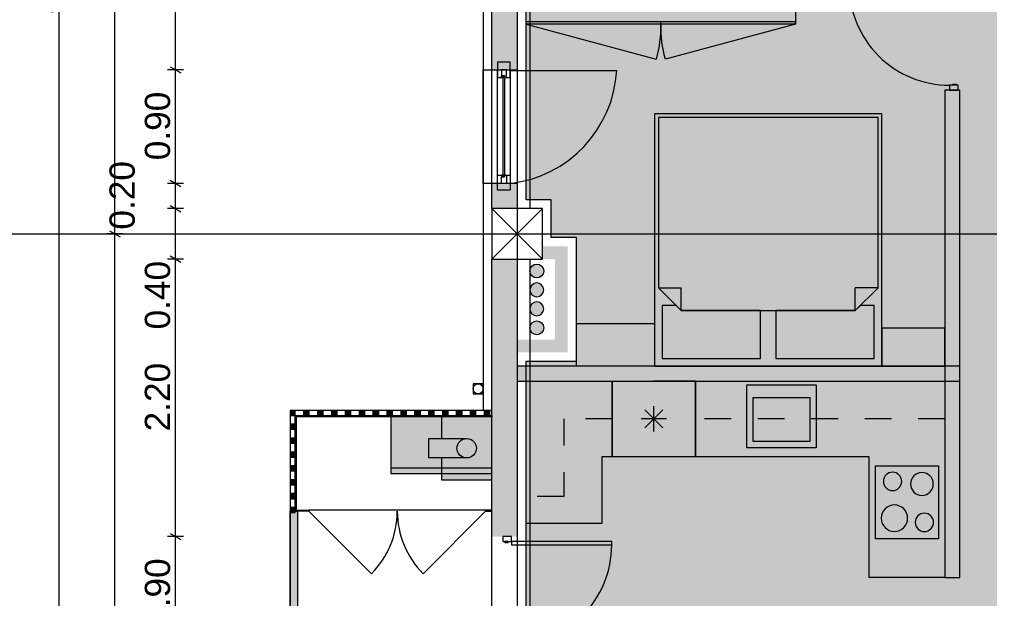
# Model space of a CAD drawing. Header units: millimetres. Extents: x 475159934 to 476245151, y 4620917055 to 4621447368.
# Drawn here: x 475229480 to 475237167, y 4621095569 to 4621100162 of the extents above; entities that cross this region are included whole.
import ezdxf

# ---------------------------------------------------------------- set-up
doc = ezdxf.new("R2010")
doc.units = ezdxf.units.MM
doc.header["$MEASUREMENT"] = 0
doc.linetypes.add('Dashed', pattern=[423.333333, 211.666667, -211.666667])
for name, color, linetype, lineweight in [('2D Drafting - General_Pen_No__1_Pen_No__7', 7, 'Continuous', 0), ('2D Drafting - General_Pen_No__250_Pen_No__2_Pen_No__250', 7, 'Continuous', 0), ('2D Drafting - General_Pen_No__250_Pen_No__2_Pen_No__7', 7, 'Continuous', 0), ('2D Drafting - General_Pen_No__250_Pen_No__7_Pen_No__250', 7, 'Continuous', 0), ('2D Drafting - General_Pen_No__250_Pen_No__7_Pen_No__7', 7, 'Continuous', 0), ('2D Drafting - General_Pen_No__7_Pen_No__7_Pen_No__7', 7, 'Continuous', 0), ('Doors_Pen_No__7_Pen_No__7_Pen_No__7', 7, 'Continuous', 0), ('G-Anno-Nplt_Pen_No__151', 151, 'Continuous', 0), ('G-Anno-Nplt_Pen_No__4', 7, 'Continuous', 0), ('gegmebi_Pen_No__1_Pen_No__7', 7, 'Continuous', 0), ('gegmebi_Pen_No__7_Pen_No__7', 7, 'Continuous', 0), ('kar-panjara_Pen_No__7_Pen_No__7_Pen_No__7', 7, 'Continuous', 0), ('New_0. გაღებები_Pen_No__210', 6, 'Continuous', 0), ('New_2D Drafting - General_Pen_No__250_Pen_No__7_Pen_No__255', 255, 'Continuous', 0), ('New_2D Drafting - General_Pen_No__30_Pen_No__9_Pen_No__9_Pen_No__255', 255, 'Continuous', 0), ('New_2D Drafting - General_Pen_No__30_Pen_No__9_Pen_No__9_Pen_No__7', 7, 'Continuous', 0), ('New_G-Anno-Nplt_Pen_No__255', 255, 'Continuous', 0), ('New_G-Anno-Nplt_Pen_No__4', 7, 'Continuous', 0), ('New_reg_nak_Pen_No__250', 7, 'Continuous', 0), ('New_reg_nak_Pen_No__7', 7, 'Continuous', 0), ('New_Structural - Bearing_Pen_No__250', 7, 'Continuous', 0), ('shaxtebi da milebi_Pen_No__1_Pen_No__1_Pen_No__1', 1, 'Continuous', 0), ('shaxtebi da milebi_Pen_No__5_Pen_No__5_Pen_No__5', 5, 'Continuous', 0), ('zoma_Pen_No__1', 1, 'Continuous', 0), ('zoma_Pen_No__142', 142, 'Continuous', 0), ('zoma_Pen_No__5_Pen_No__5', 5, 'Continuous', 0)]:
    doc.layers.add(name, color=color, linetype=linetype, lineweight=lineweight)
for name, color, linetype, lineweight, true_color in [('New_G-Anno-Nplt_Pen_No__252', 7, 'Continuous', 0, 0x666666), ('New_Interior - Furniture _Pen_No__252', 7, 'Continuous', 0, 0x666666), ('New_R03_Nakveti_Pen_No__252', 7, 'Continuous', 0, 0x666666), ('shaxtebi da milebi_Pen_No__5_Pen_No__5_Pen_No__252', 7, 'Continuous', 0, 0x666666)]:
    doc.layers.add(name, color=color, linetype=linetype, lineweight=lineweight, true_color=true_color)
for name, color, linetype in [('New_Interior - Furniture', 7, 'Continuous'), ('New_R03_Nakveti', 7, 'Continuous'), ('zoma', 7, 'Continuous')]:
    doc.layers.add(name, color=color, linetype=linetype)
doc.styles.add('GENERATED_STYLE_3', font='arial.ttf')
doc.dimstyles.new('GENERATED_STYLE__12', dxfattribs={"dimtxt": 500, "dimasz": 228, "dimexe": 0.18, "dimexo": 3, "dimgap": 0, "dimtad": 1, "dimtih": 1, "dimtoh": 1, "dimlfac": 0.001, "dimzin": 0, "dimdsep": 46, "dimtxsty": 'GENERATED_STYLE_3', "dimblk": 'ARROWHEAD_2', "dimblk1": 'ARROWHEAD_2', "dimblk2": 'ARROWHEAD_2', "dimcen": 0.09, "dimclrd": 1, "dimclre": 1, "dimclrt": 1, "dimadec": 0, "dimazin": 0, "dimtfac": 1, "dimtdec": 4, "dimtmove": 2, "dimatfit": 3, "dimfxl": 1, "dimtolj": 1, "dimtzin": 0, "dimarcsym": 0})
doc.dimstyles.new('GENERATED_STYLE__3', dxfattribs={"dimtxt": 200, "dimasz": 64.421331, "dimexe": 0.18, "dimexo": 3, "dimgap": 0, "dimtad": 1, "dimtih": 1, "dimtoh": 1, "dimlfac": 0.001, "dimzin": 0, "dimdsep": 46, "dimtxsty": 'GENERATED_STYLE_3', "dimblk": 'ARROWHEAD_2', "dimblk1": 'ARROWHEAD_2', "dimblk2": 'ARROWHEAD_2', "dimcen": 0.09, "dimclrd": 142, "dimclre": 142, "dimclrt": 142, "dimadec": 0, "dimazin": 0, "dimtfac": 1, "dimtdec": 4, "dimtmove": 0, "dimatfit": 3, "dimfxl": 1, "dimtolj": 1, "dimtzin": 0, "dimarcsym": 0})
doc.dimstyles.new('GENERATED_STYLE__6', dxfattribs={"dimtxt": 200, "dimasz": 64.421331, "dimexe": 0.18, "dimexo": 3, "dimgap": 0, "dimtad": 1, "dimlfac": 0.001, "dimzin": 0, "dimdsep": 46, "dimtxsty": 'GENERATED_STYLE_3', "dimblk": 'ARROWHEAD_2', "dimblk1": 'ARROWHEAD_2', "dimblk2": 'ARROWHEAD_2', "dimcen": 0.09, "dimclrd": 142, "dimclre": 142, "dimclrt": 142, "dimadec": 0, "dimazin": 0, "dimtfac": 1, "dimtdec": 4, "dimtmove": 0, "dimatfit": 3, "dimfxl": 1, "dimtolj": 1, "dimtzin": 0, "dimarcsym": 0})

# ---------------------------------------------------------------- blocks, each defined once
blk = doc.blocks.new('Kitchen Layout 26_2')
at = {"layer": 'New_Interior - Furniture _Pen_No__252', "color": 251, "linetype": 'Dashed', "lineweight": 0, "true_color": 0x666666}
for p, q in [((4009.1, 2811.2), (4009, 834.5)), ((4309.1, 2811.2), (4009.1, 2811.2)), ((4309, 834.5), (4309.1, 2811.2)), ((4009, 834.5), (4309, 834.5)), ((4309, 175.1), (4009, 175.1)), ((4009, 175.1), (4009, -207.5)), ((4309, -507.5), (4309, 175.1)), ((3394.3, -207.4), (3394.2, -507.4)), ((4009, -207.5), (3394.3, -207.4)), ((3394.2, -507.4), (4309, -507.5))]:
    blk.add_line(p, q, dxfattribs=at)
at = {"layer": 'New_Interior - Furniture _Pen_No__252', "color": 251, "linetype": 'Continuous', "lineweight": 0, "true_color": 0x666666}
for p, q in [((3829, 1740.9), (3829, 1290.9)), ((4179, 1740.9), (3829, 1740.9)), ((4179, 1290.9), (4179, 1740.9)), ((3829, 1290.9), (4179, 1290.9)), ((3938.3, 575.5), (4079.7, 434.1)), ((3938.3, 434.1), (4079.7, 575.5)), ((4009, 604.8), (4009, 404.8)), ((3909, 504.8), (4109, 504.8))]:
    blk.add_line(p, q, dxfattribs=at)
at = {"layer": 'New_Interior - Furniture _Pen_No__252', "color": 251, "linetype": 'Continuous', "lineweight": 0, "true_color": 0x666666, "flags": 128}
for points in [[(4309.1, 2811.2), (2750.7, 2811.2), (2750.7, 2211.2), (3709.1, 2211.2), (3709, 834.5), (4309, 834.5), (4309, 503.1)], [(3058, 2261.2), (3638, 2261.2), (3638, 2761.2), (3058, 2761.2)], [(3779, 1790.9), (3779, 1240.9), (4279, 1240.9), (4279, 1790.9)], [(3709, 834.5), (3709, 175.1), (4309, 175.1), (4309, 834.5)], [(3179.7, -507.4), (4309, -507.5), (4309, 175.1), (3709, 175.1), (3709, 92.5), (3179.7, 92.6)]]:
    blk.add_lwpolyline(points, close=True, dxfattribs=at)
at = {"layer": 'New_Interior - Furniture _Pen_No__252', "color": 251, "linetype": 'Continuous', "lineweight": 0, "true_color": 0x666666}
for centre, radius in [((3188.5, 2648.7), 72.5), ((3493, 2629.2), 90), ((3221.5, 2411.2), 105), ((3513.3, 2396.2), 72.5)]:
    blk.add_circle(centre, radius, dxfattribs=at)
blk = doc.blocks.new('Bed Layout 23_3')
at = {"layer": 'New_R03_Nakveti_Pen_No__252', "color": 251, "linetype": 'Continuous', "lineweight": 0, "true_color": 0x666666}
for p, q in [((-900, 0), (-1400, 0)), ((-1400, 0), (-1400, -300)), ((-900, -300), (-900, 0)), ((900, 0), (-900, 0)), ((-900, 0), (-900, -2000)), ((900, -2000), (900, 0)), ((-1400, -300), (-900, -300)), ((-690, -440), (-870, -620)), ((0, -440), (-690, -440)), ((-690, -440), (-690, -620)), ((690, -440), (0, -440)), ((870, -620), (690, -440)), ((690, -440), (690, -620)), ((-870, -620), (-870, -1970)), ((-870, -620), (-690, -620)), ((870, -620), (690, -620)), ((870, -1970), (870, -620)), ((-870, -1970), (0, -1970)), ((0, -1970), (870, -1970)), ((-900, -2000), (900, -2000))]:
    blk.add_line(p, q, dxfattribs=at)
at = {"layer": 'New_R03_Nakveti_Pen_No__252', "color": 251, "linetype": 'Continuous', "lineweight": 0, "true_color": 0x666666, "flags": 128}
for points in [[(-60, -440), (-60, -60), (-840, -60), (-840, -480), (-730, -480), (-690, -440)], [(690, -440), (730, -480), (840, -480), (840, -60), (60, -60), (60, -440)]]:
    blk.add_lwpolyline(points, close=True, dxfattribs=at)
blk = doc.blocks.new('Wardrobe 01 26_8')
at = {"layer": 'New_Interior - Furniture _Pen_No__252', "color": 251, "linetype": 'Continuous', "lineweight": 0, "true_color": 0x666666}
for p, q in [((0, 20), (2135.8, 20)), ((0, 0), (0, 20)), ((0, 0), (1031.5, -276.4)), ((1067.9, 0), (1067.9, 20)), ((2135.8, 0), (1104.3, -276.4))]:
    blk.add_line(p, q, dxfattribs=at)
at = {"layer": 'New_Interior - Furniture _Pen_No__252', "color": 251, "linetype": 'Continuous', "lineweight": 0, "true_color": 0x666666, "flags": 128}
blk.add_lwpolyline([(0, 0), (2135.8, 0), (2135.8, 450), (0, 450)], close=True, dxfattribs=at)
at = {"layer": 'New_Interior - Furniture _Pen_No__252', "color": 251, "linetype": 'Continuous', "lineweight": 0, "true_color": 0x666666}
for centre, start, end in [((0, 0), 345, 0), ((2135.8, 0), 180, 195)]:
    blk.add_arc(centre, 1067.9, start, end, dxfattribs=at)
blk = doc.blocks.new('*D776', base_point=(475826095.8, 4621095193.2))
at = {"layer": 'zoma_Pen_No__1', "color": 1, "linetype": 'Continuous', "lineweight": 0, "transparency": 16777216}
for p, q in [((475225315.2, 4621090636.8), (475225315.2, 4621091086.8)), ((475233224.3, 4621090636.8), (475233224.3, 4621091086.8)), ((475225401.8, 4621091011.8), (475225228.6, 4621090711.8)), ((475233137.7, 4621090711.8), (475233310.9, 4621091011.8)), ((475225168.5, 4621090861.8), (475225315.2, 4621090861.8)), ((475225315.2, 4621090861.8), (475233224.3, 4621090861.8)), ((475233224.3, 4621090861.8), (475233371, 4621090861.8))]:
    blk.add_line(p, q, dxfattribs=at)
at = {"layer": 'zoma_Pen_No__1', "color": 1, "lineweight": 0, "transparency": 16777216, "insert": (475227058, 4621090961.8), "char_height": 500, "attachment_point": 7, "style": 'GENERATED_STYLE_3'}
blk.add_mtext('\\A1;{\\pql;\\fArial|b0|i0|c204|p0;\\W1.000000;46.52}', dxfattribs=at)
blk = doc.blocks.new('ARROWHEAD_2')
at = {"color": 0, "linetype": 'Continuous', "lineweight": 0}
for p, q in [((-0.378, -0.655), (0.378, 0.655)), ((0, 0), (-1, 0))]:
    blk.add_line(p, q, dxfattribs=at)
blk = doc.blocks.new('*D818', base_point=(475826095.8, 4621095193.2))
at = {"layer": 'zoma_Pen_No__142', "color": 142, "linetype": 'Continuous', "lineweight": 0, "transparency": 16777216}
for p, q in [((475233243.8, 4621112421.6), (475233194.9, 4621112336.8)), ((475233219.4, 4621112315.7), (475233219.4, 4621112442.8)), ((475233643.8, 4621112421.6), (475233594.9, 4621112336.8)), ((475233619.4, 4621112315.7), (475233619.4, 4621112442.8)), ((475233177.9, 4621112379.2), (475233219.4, 4621112379.2)), ((475233219.4, 4621112379.2), (475233619.4, 4621112379.2))]:
    blk.add_line(p, q, dxfattribs=at)
at = {"layer": 'zoma_Pen_No__142', "color": 142, "lineweight": 0, "transparency": 16777216, "insert": (475232661, 4621112419.2), "char_height": 200, "attachment_point": 7, "style": 'GENERATED_STYLE_3'}
blk.add_mtext('\\A1;{\\pql;\\fArial|b0|i0|c204|p0;\\W1.000000;0.40}', dxfattribs=at)
blk = doc.blocks.new('*D819', base_point=(475826095.8, 4621095193.2))
at = {"layer": 'zoma_Pen_No__142', "color": 142, "linetype": 'Continuous', "lineweight": 0, "transparency": 16777216}
for p, q in [((475233643.8, 4621112421.6), (475233594.9, 4621112336.8)), ((475233619.4, 4621112315.7), (475233619.4, 4621112442.8)), ((475240143.8, 4621112421.6), (475240094.9, 4621112336.8)), ((475240119.4, 4621112315.7), (475240119.4, 4621112442.8)), ((475233619.4, 4621112379.2), (475240119.4, 4621112379.2))]:
    blk.add_line(p, q, dxfattribs=at)
at = {"layer": 'zoma_Pen_No__142', "color": 142, "lineweight": 0, "transparency": 16777216, "char_height": 200, "attachment_point": 7, "style": 'GENERATED_STYLE_3'}
for s, insert in [('\\A1;{\\pql;\\fArial|b0|i0|c204|p0;\\W1.000000;6.50}', (475236602.4, 4621112419.2)), ('\\A1;{\\pql;\\fArial|b0|i0|c204|p0;\\W1.000000;0.40}', (475239561, 4621112419.2))]:
    blk.add_mtext(s, dxfattribs=dict(at, insert=insert))
blk = doc.blocks.new('*D915', base_point=(475826095.8, 4621095193.2))
at = {"layer": 'zoma_Pen_No__142', "color": 142, "linetype": 'Continuous', "lineweight": 0, "transparency": 16777216}
for p, q in [((475230299.4, 4621098461.8), (475230172.3, 4621098461.8)), ((475230193.5, 4621098486.3), (475230278.2, 4621098437.3)), ((475230235.8, 4621091061.8), (475230235.8, 4621098461.8)), ((475230299.4, 4621091061.8), (475230172.3, 4621091061.8)), ((475230193.5, 4621091086.3), (475230278.2, 4621091037.3)), ((475230235.8, 4621091020.3), (475230235.8, 4621091061.8))]:
    blk.add_line(p, q, dxfattribs=at)
at = {"layer": 'zoma_Pen_No__142', "color": 142, "lineweight": 0, "transparency": 16777216, "insert": (475230195.8, 4621094494.9), "char_height": 200, "attachment_point": 7, "rotation": 90, "style": 'GENERATED_STYLE_3'}
blk.add_mtext('\\A1;{\\pql;\\fArial|b0|i0|c204|p0;\\W1.000000;7.40}', dxfattribs=at)
blk = doc.blocks.new('*D916', base_point=(475826095.8, 4621095193.2))
at = {"layer": 'zoma_Pen_No__142', "color": 142, "linetype": 'Continuous', "lineweight": 0, "transparency": 16777216}
for p, q in [((475230278.2, 4621105837.3), (475230193.5, 4621105886.3)), ((475230299.4, 4621105861.8), (475230172.3, 4621105861.8)), ((475230235.8, 4621098461.8), (475230235.8, 4621105861.8)), ((475230299.4, 4621098461.8), (475230172.3, 4621098461.8)), ((475230193.5, 4621098486.3), (475230278.2, 4621098437.3))]:
    blk.add_line(p, q, dxfattribs=at)
at = {"layer": 'zoma_Pen_No__142', "color": 142, "lineweight": 0, "transparency": 16777216, "insert": (475230195.8, 4621101894.9), "char_height": 200, "attachment_point": 7, "rotation": 90, "style": 'GENERATED_STYLE_3'}
blk.add_mtext('\\A1;{\\pql;\\fArial|b0|i0|c204|p0;\\W1.000000;7.40}', dxfattribs=at)
blk = doc.blocks.new('*D918', base_point=(475826095.8, 4621095193.2))
at = {"layer": 'zoma_Pen_No__142', "color": 142, "linetype": 'Continuous', "lineweight": 0, "transparency": 16777216}
for p, q in [((475229858.3, 4621110216.4), (475229731.2, 4621110216.4)), ((475229837.1, 4621110192), (475229752.4, 4621110240.9)), ((475229794.7, 4621110216.4), (475229794.7, 4621110257.9)), ((475229794.7, 4621090861.8), (475229794.7, 4621110216.4)), ((475229858.3, 4621090861.8), (475229731.2, 4621090861.8)), ((475229752.4, 4621090886.3), (475229837.1, 4621090837.3)), ((475229794.7, 4621090820.3), (475229794.7, 4621090861.8))]:
    blk.add_line(p, q, dxfattribs=at)
at = {"layer": 'zoma_Pen_No__142', "color": 142, "lineweight": 0, "transparency": 16777216, "insert": (475229754.7, 4621100195.9), "char_height": 200, "attachment_point": 7, "rotation": 90, "style": 'GENERATED_STYLE_3'}
blk.add_mtext('\\A1;{\\pql;\\fArial|b0|i0|c204|p0;\\W1.000000;19.35}', dxfattribs=at)
blk = doc.blocks.new('*D921', base_point=(475826095.8, 4621095193.2))
at = {"layer": 'zoma_Pen_No__142', "color": 142, "linetype": 'Continuous', "lineweight": 0, "transparency": 16777216}
for p, q in [((475230780.5, 4621096061.8), (475230653.3, 4621096061.8)), ((475230674.5, 4621096086.3), (475230759.3, 4621096037.3)), ((475230716.9, 4621095161.8), (475230716.9, 4621096061.8)), ((475230780.5, 4621095161.8), (475230653.3, 4621095161.8)), ((475230674.5, 4621095186.3), (475230759.3, 4621095137.3))]:
    blk.add_line(p, q, dxfattribs=at)
at = {"layer": 'zoma_Pen_No__142', "color": 142, "lineweight": 0, "transparency": 16777216, "insert": (475230676.9, 4621095344.9), "char_height": 200, "attachment_point": 7, "rotation": 90, "style": 'GENERATED_STYLE_3'}
blk.add_mtext('\\A1;{\\pql;\\fArial|b0|i0|c204|p0;\\W1.000000;0.90}', dxfattribs=at)
blk = doc.blocks.new('*D922', base_point=(475826095.8, 4621095193.2))
at = {"layer": 'zoma_Pen_No__142', "color": 142, "linetype": 'Continuous', "lineweight": 0, "transparency": 16777216}
for p, q in [((475230674.5, 4621098286.3), (475230759.3, 4621098237.3)), ((475230780.5, 4621098261.8), (475230653.3, 4621098261.8)), ((475230716.9, 4621096061.8), (475230716.9, 4621098261.8)), ((475230780.5, 4621096061.8), (475230653.3, 4621096061.8)), ((475230674.5, 4621096086.3), (475230759.3, 4621096037.3))]:
    blk.add_line(p, q, dxfattribs=at)
at = {"layer": 'zoma_Pen_No__142', "color": 142, "lineweight": 0, "transparency": 16777216, "char_height": 200, "attachment_point": 7, "rotation": 90, "style": 'GENERATED_STYLE_3'}
for s, insert in [('\\A1;{\\pql;\\fArial|b0|i0|c204|p0;\\W1.000000;0.40}', (475230676.9, 4621097703.5)), ('\\A1;{\\pql;\\fArial|b0|i0|c204|p0;\\W1.000000;2.20}', (475230676.9, 4621096894.9))]:
    blk.add_mtext(s, dxfattribs=dict(at, insert=insert))
blk = doc.blocks.new('*D923', base_point=(475826095.8, 4621095193.2))
at = {"layer": 'zoma_Pen_No__142', "color": 142, "linetype": 'Continuous', "lineweight": 0, "transparency": 16777216}
for p, q in [((475230780.5, 4621098661.8), (475230653.3, 4621098661.8)), ((475230674.5, 4621098686.3), (475230759.3, 4621098637.3)), ((475230716.9, 4621098261.8), (475230716.9, 4621098661.8)), ((475230674.5, 4621098286.3), (475230759.3, 4621098237.3)), ((475230780.5, 4621098261.8), (475230653.3, 4621098261.8))]:
    blk.add_line(p, q, dxfattribs=at)
at = {"layer": 'zoma_Pen_No__142', "color": 142, "lineweight": 0, "transparency": 16777216, "insert": (475230396.9, 4621098494.9), "char_height": 200, "attachment_point": 7, "rotation": 90, "style": 'GENERATED_STYLE_3'}
blk.add_mtext('\\A1;{\\pql;\\fArial|b0|i0|c204|p0;\\W1.000000;0.20}', dxfattribs=at)
blk = doc.blocks.new('*D924', base_point=(475826095.8, 4621095193.2))
at = {"layer": 'zoma_Pen_No__142', "color": 142, "linetype": 'Continuous', "lineweight": 0, "transparency": 16777216}
for p, q in [((475230780.5, 4621098861.8), (475230653.3, 4621098861.8)), ((475230674.5, 4621098886.3), (475230759.3, 4621098837.3)), ((475230716.9, 4621098661.8), (475230716.9, 4621098861.8)), ((475230780.5, 4621098661.8), (475230653.3, 4621098661.8)), ((475230674.5, 4621098686.3), (475230759.3, 4621098637.3))]:
    blk.add_line(p, q, dxfattribs=at)
blk = doc.blocks.new('*D925', base_point=(475826095.8, 4621095193.2))
at = {"layer": 'zoma_Pen_No__142', "color": 142, "linetype": 'Continuous', "lineweight": 0, "transparency": 16777216}
for p, q in [((475230780.5, 4621099761.8), (475230653.3, 4621099761.8)), ((475230674.5, 4621099786.3), (475230759.3, 4621099737.3)), ((475230716.9, 4621098861.8), (475230716.9, 4621099761.8)), ((475230780.5, 4621098861.8), (475230653.3, 4621098861.8)), ((475230674.5, 4621098886.3), (475230759.3, 4621098837.3))]:
    blk.add_line(p, q, dxfattribs=at)
at = {"layer": 'zoma_Pen_No__142', "color": 142, "lineweight": 0, "transparency": 16777216, "insert": (475230676.9, 4621099044.9), "char_height": 200, "attachment_point": 7, "rotation": 90, "style": 'GENERATED_STYLE_3'}
blk.add_mtext('\\A1;{\\pql;\\fArial|b0|i0|c204|p0;\\W1.000000;0.90}', dxfattribs=at)
blk = doc.blocks.new('*D926', base_point=(475826095.8, 4621095193.2))
at = {"layer": 'zoma_Pen_No__142', "color": 142, "linetype": 'Continuous', "lineweight": 0, "transparency": 16777216}
for p, q in [((475230780.5, 4621105661.8), (475230653.3, 4621105661.8)), ((475230674.5, 4621105686.3), (475230759.3, 4621105637.3)), ((475230716.9, 4621099761.8), (475230716.9, 4621105661.8)), ((475230780.5, 4621099761.8), (475230653.3, 4621099761.8)), ((475230674.5, 4621099786.3), (475230759.3, 4621099737.3))]:
    blk.add_line(p, q, dxfattribs=at)
at = {"layer": 'zoma_Pen_No__142', "color": 142, "lineweight": 0, "transparency": 16777216, "char_height": 200, "attachment_point": 7, "rotation": 90, "style": 'GENERATED_STYLE_3'}
for s, insert in [('\\A1;{\\pql;\\fArial|b0|i0|c204|p0;\\W1.000000;0.40}', (475230676.9, 4621105103.5)), ('\\A1;{\\pql;\\fArial|b0|i0|c204|p0;\\W1.000000;5.90}', (475230676.9, 4621102444.9))]:
    blk.add_mtext(s, dxfattribs=dict(at, insert=insert))
blk = doc.blocks.new('*D934', base_point=(475826095.8, 4621095193.2))
at = {"layer": 'zoma_Pen_No__142', "color": 142, "linetype": 'Continuous', "lineweight": 0, "transparency": 16777216}
for p, q in [((475300063, 4621110216.4), (475299935.8, 4621110216.4)), ((475300041.8, 4621110192), (475299957, 4621110240.9)), ((475299999.4, 4621110216.4), (475299999.4, 4621110257.9)), ((475299999.4, 4621090861.8), (475299999.4, 4621110216.4)), ((475300063, 4621090861.8), (475299935.8, 4621090861.8)), ((475299957, 4621090886.3), (475300041.8, 4621090837.3)), ((475299999.4, 4621090820.3), (475299999.4, 4621090861.8))]:
    blk.add_line(p, q, dxfattribs=at)
at = {"layer": 'zoma_Pen_No__142', "color": 142, "lineweight": 0, "transparency": 16777216, "insert": (475299959.4, 4621100195.9), "char_height": 200, "attachment_point": 7, "rotation": 90, "style": 'GENERATED_STYLE_3'}
blk.add_mtext('\\A1;{\\pql;\\fArial|b0|i0|c204|p0;\\W1.000000;19.35}', dxfattribs=at)

msp = doc.modelspace()

# ---------------------------------------------------------------- hatches: boundary and pattern name
at = {"layer": '2D Drafting - General_Pen_No__250_Pen_No__2_Pen_No__7', "linetype": 'Continuous', "lineweight": 0}
for points in [[(475236932.491, 4621095735.959), (475236932.491, 4621099599.994), (475236813.098, 4621099599.994), (475236813.098, 4621095735.959)], [(475236932.491, 4621097413.669), (475233424.343, 4621097413.669), (475233424.343, 4621097294.276), (475236932.491, 4621097294.276)]]:
    msp.add_hatch(color=7, dxfattribs=at).paths.add_polyline_path(points)
at = {"layer": '2D Drafting - General_Pen_No__250_Pen_No__7_Pen_No__7', "linetype": 'Continuous', "lineweight": 0}
for points in [[(475233424.343, 4621105661.789), (475233424.343, 4621099761.789), (475233224.343, 4621099761.789), (475233224.343, 4621105661.789)], [(475233424.343, 4621098861.789), (475233424.343, 4621098661.789), (475233224.343, 4621098661.789), (475233224.343, 4621098861.789)], [(475233424.343, 4621097521.601), (475233824.343, 4621097521.601), (475233824.343, 4621098361.789), (475233724.343, 4621098361.789), (475233624.343, 4621098361.789), (475233624.343, 4621098261.789), (475233724.343, 4621098261.789), (475233724.343, 4621097621.789), (475233424.343, 4621097621.789)], [(475233424.343, 4621098261.789), (475233424.343, 4621096061.788), (475233224.343, 4621096061.788), (475233224.343, 4621098261.789)], [(475231674.43, 4621096271.165), (475231664.43, 4621096271.165), (475231664.43, 4621097021.786), (475231674.43, 4621097021.786), (475233224.343, 4621097021.786), (475233224.343, 4621097011.786), (475231674.43, 4621097011.786)], [(475231774.426, 4621096261.459), (475231664.426, 4621096261.459), (475231664.426, 4621096271.459), (475231774.426, 4621096271.459)], [(475233224.343, 4621096271.459), (475233174.426, 4621096271.459), (475233174.426, 4621096261.459), (475233224.343, 4621096261.459)]]:
    msp.add_hatch(color=7, dxfattribs=at).paths.add_polyline_path(points)
at = {"layer": 'G-Anno-Nplt_Pen_No__151', "linetype": 'Continuous', "lineweight": 0, "true_color": 0x1f2f3f}
msp.add_hatch(color=169, dxfattribs=at).paths.add_polyline_path([(475233494.343, 4621097451.601), (475233894.343, 4621097451.601), (475233894.343, 4621098431.789), (475233694.343, 4621098431.789), (475233694.343, 4621098731.789), (475233494.343, 4621098731.789), (475233494.343, 4621104691.789), (475236994.814, 4621104691.789), (475236994.814, 4621105791.789), (475240054.343, 4621105791.789), (475240054.343, 4621105591.789), (475240054.343, 4621101852.65), (475240124.343, 4621101852.65), (475240124.343, 4621100972.165), (475239724.343, 4621100972.165), (475239724.343, 4621100212.147), (475240254.343, 4621100212.147), (475240254.343, 4621098661.789), (475240124.343, 4621098661.789), (475240124.343, 4621098561.789), (475239534.155, 4621098561.789), (475239534.155, 4621098061.789), (475240324.343, 4621098061.789), (475240324.343, 4621095855.959), (475240254.343, 4621095855.959), (475240254.343, 4621091331.789), (475240054.343, 4621091331.789), (475240054.343, 4621091131.796), (475236794.343, 4621091131.796), (475236794.343, 4621093431.796), (475233494.343, 4621093431.796)])
at = {"layer": 'New_2D Drafting - General_Pen_No__250_Pen_No__7_Pen_No__255', "linetype": 'Continuous', "lineweight": 0}
for points in [[(475233224.348, 4621097011.787), (475233224.348, 4621096561.787), (475232424.348, 4621096561.787), (475232424.348, 4621097011.787)], [(475233224.348, 4621097011.787), (475233224.343, 4621096511.787), (475232824.348, 4621096511.79), (475232824.349, 4621096684.775), (475232724.346, 4621096684.776), (475232724.348, 4621096838.802), (475232824.351, 4621096838.801), (475232824.352, 4621097011.79)]]:
    msp.add_hatch(color=255, dxfattribs=at).paths.add_polyline_path(points)
at = {"layer": 'New_2D Drafting - General_Pen_No__30_Pen_No__9_Pen_No__9_Pen_No__255', "linetype": 'Continuous', "lineweight": 0}
for points in [[(475231624.426, 4621097021.787), (475231664.426, 4621097021.787), (475231664.426, 4621097061.787), (475231624.426, 4621097061.787)], [(475231774.425, 4621097061.786), (475231774.425, 4621097021.786), (475231734.425, 4621097021.786), (475231734.425, 4621097061.786)], [(475231884.425, 4621097061.786), (475231884.425, 4621097021.786), (475231844.425, 4621097021.786), (475231844.425, 4621097061.786)], [(475231994.425, 4621097061.786), (475231994.425, 4621097021.786), (475231954.425, 4621097021.786), (475231954.425, 4621097061.786)], [(475232104.425, 4621097061.786), (475232104.425, 4621097021.786), (475232064.425, 4621097021.786), (475232064.425, 4621097061.786)], [(475232214.425, 4621097061.786), (475232214.425, 4621097021.786), (475232174.425, 4621097021.786), (475232174.425, 4621097061.786)], [(475232324.425, 4621097061.786), (475232324.425, 4621097021.786), (475232284.425, 4621097021.786), (475232284.425, 4621097061.786)], [(475232434.425, 4621097061.786), (475232434.425, 4621097021.786), (475232394.425, 4621097021.786), (475232394.425, 4621097061.786)], [(475232544.425, 4621097061.786), (475232544.425, 4621097021.786), (475232504.425, 4621097021.786), (475232504.425, 4621097061.786)], [(475232654.425, 4621097061.786), (475232654.425, 4621097021.786), (475232614.425, 4621097021.786), (475232614.425, 4621097061.786)], [(475232764.425, 4621097061.786), (475232764.425, 4621097021.786), (475232724.425, 4621097021.786), (475232724.425, 4621097061.786)], [(475232874.425, 4621097061.786), (475232874.425, 4621097021.786), (475232834.425, 4621097021.786), (475232834.425, 4621097061.786)], [(475232984.425, 4621097061.786), (475232984.425, 4621097021.786), (475232944.425, 4621097021.786), (475232944.425, 4621097061.786)], [(475233094.425, 4621097061.786), (475233094.425, 4621097021.786), (475233054.425, 4621097021.786), (475233054.425, 4621097061.786)], [(475233204.425, 4621097061.786), (475233204.425, 4621097021.786), (475233164.425, 4621097021.786), (475233164.425, 4621097061.786)], [(475231624.426, 4621096911.787), (475231664.426, 4621096911.787), (475231664.426, 4621096951.787), (475231624.426, 4621096951.787)], [(475231624.426, 4621096801.787), (475231664.426, 4621096801.787), (475231664.426, 4621096841.787), (475231624.426, 4621096841.787)], [(475231624.426, 4621096691.787), (475231664.426, 4621096691.787), (475231664.426, 4621096731.787), (475231624.426, 4621096731.787)], [(475231624.426, 4621096581.787), (475231664.426, 4621096581.787), (475231664.426, 4621096621.787), (475231624.426, 4621096621.787)], [(475231624.426, 4621096471.787), (475231664.426, 4621096471.787), (475231664.426, 4621096511.787), (475231624.426, 4621096511.787)], [(475231624.426, 4621096361.787), (475231664.426, 4621096361.787), (475231664.426, 4621096401.787), (475231624.426, 4621096401.787)], [(475231624.426, 4621096251.787), (475231664.426, 4621096251.787), (475231664.426, 4621096291.787), (475231624.426, 4621096291.787)]]:
    msp.add_hatch(color=255, dxfattribs=at).paths.add_polyline_path(points)
at = {"layer": 'New_G-Anno-Nplt_Pen_No__255', "linetype": 'Continuous', "lineweight": 0}
for points in [[(475233894.343, 4621097751.601), (475234513.098, 4621097751.601), (475234513.098, 4621097413.596), (475233894.343, 4621097413.596)], [(475231624.426, 4621090861.796), (475231624.426, 4621096261.459), (475231684.426, 4621096261.459), (475231684.426, 4621090921.796), (475233224.343, 4621090921.796), (475233224.343, 4621090861.796)]]:
    msp.add_hatch(color=255, dxfattribs=at).paths.add_polyline_path(points)
at = {"layer": 'shaxtebi da milebi_Pen_No__1_Pen_No__1_Pen_No__1', "linetype": 'Continuous', "lineweight": 0}
msp.add_hatch(color=1, dxfattribs=at).paths.add_polyline_path([(475233579.343, 4621098111.789, 1), (475233579.343, 4621098221.789, 1)])
at = {"layer": 'shaxtebi da milebi_Pen_No__5_Pen_No__5_Pen_No__252', "linetype": 'Continuous', "lineweight": 0, "true_color": 0x666666}
msp.add_hatch(color=251, dxfattribs=at).paths.add_polyline_path([(475233524.343, 4621097716.789, -1), (475233634.343, 4621097716.789, -1)])
at = {"layer": 'shaxtebi da milebi_Pen_No__5_Pen_No__5_Pen_No__5', "linetype": 'Continuous', "lineweight": 0}
for points in [[(475233579.343, 4621098071.789, 1), (475233579.343, 4621097961.789, 1)], [(475233579.343, 4621097921.789, 1), (475233579.343, 4621097811.789, 1)]]:
    msp.add_hatch(color=5, dxfattribs=at).paths.add_polyline_path(points)

# ---------------------------------------------------------------- linework, layer by layer
at = {"layer": '2D Drafting - General_Pen_No__1_Pen_No__7', "color": 7, "linetype": 'Continuous', "lineweight": 0}
for p, q in [((475233224.343, 4621098261.789), (475233624.343, 4621098661.789)), ((475233624.343, 4621098261.789), (475233224.343, 4621098661.789))]:
    msp.add_line(p, q, dxfattribs=at)
at = {"layer": '2D Drafting - General_Pen_No__1_Pen_No__7', "color": 7, "linetype": 'Continuous', "lineweight": 0, "flags": 128}
for points in [[(475233224.343, 4621098661.789), (475233224.343, 4621105661.789), (475233524.343, 4621105661.789), (475233524.343, 4621098661.789)], [(475233224.343, 4621098261.789), (475233624.343, 4621098261.789), (475233624.343, 4621098661.789), (475233224.343, 4621098661.789)], [(475233224.343, 4621091261.789), (475233224.343, 4621098261.789), (475233524.343, 4621098261.789), (475233524.343, 4621091261.789)]]:
    msp.add_lwpolyline(points, close=True, dxfattribs=at)
at = {"layer": '2D Drafting - General_Pen_No__1_Pen_No__7', "color": 7, "linetype": 'Continuous', "lineweight": 0}
msp.add_circle((475233114.4, 4621097233.106), 40, dxfattribs=at)
at = {"layer": '2D Drafting - General_Pen_No__250_Pen_No__2_Pen_No__250', "color": 7, "linetype": 'Continuous', "lineweight": 0, "flags": 128}
for points in [[(475236932.491, 4621095735.959), (475236932.491, 4621099599.994), (475236813.098, 4621099599.994), (475236813.098, 4621095735.959)], [(475236932.491, 4621097413.669), (475233424.343, 4621097413.669), (475233424.343, 4621097294.276), (475236932.491, 4621097294.276)]]:
    msp.add_lwpolyline(points, close=True, dxfattribs=at)
at = {"layer": '2D Drafting - General_Pen_No__250_Pen_No__7_Pen_No__250', "color": 7, "linetype": 'Continuous', "lineweight": 0, "flags": 128}
for points in [[(475231674.43, 4621096271.165), (475231664.43, 4621096271.165), (475231664.43, 4621097021.786), (475231674.43, 4621097021.786), (475233224.343, 4621097021.786), (475233224.343, 4621097011.786), (475231674.43, 4621097011.786)], [(475231774.426, 4621096261.459), (475231664.426, 4621096261.459), (475231664.426, 4621096271.459), (475231774.426, 4621096271.459)], [(475233224.343, 4621096271.459), (475233174.426, 4621096271.459), (475233174.426, 4621096261.459), (475233224.343, 4621096261.459)]]:
    msp.add_lwpolyline(points, close=True, dxfattribs=at)
at = {"layer": '2D Drafting - General_Pen_No__7_Pen_No__7_Pen_No__7', "color": 7, "linetype": 'Continuous', "lineweight": 0}
for centre, start, end in [((475236849.486, 4621100433.816), 180, 270.0016827), ((475233378.866, 4621095995.61), 269.9998034, 0.0014849)]:
    msp.add_arc(centre, 794.311, start, end, dxfattribs=at)
at = {"layer": 'Doors_Pen_No__7_Pen_No__7_Pen_No__7', "color": 7, "linetype": 'Continuous', "lineweight": 0, "flags": 128}
for points in [[(475236917.243, 4621099599.994), (475236917.243, 4621099639.505), (475236849.509, 4621099639.505), (475236849.509, 4621099599.994)], [(475236902.843, 4621099648.394), (475236902.843, 4621099639.505), (475236876.176, 4621099639.505), (475236876.176, 4621099648.394)], [(475233311.131, 4621096061.786), (475233311.132, 4621096022.275), (475233378.865, 4621096022.277), (475233378.864, 4621096061.788)], [(475233325.532, 4621096022.275), (475233325.532, 4621096013.387), (475233352.199, 4621096013.387), (475233352.199, 4621096022.276)], [(475233378.865, 4621096022.277), (475233378.866, 4621095995.61), (475234173.177, 4621095995.631), (475234173.176, 4621096022.297)]]:
    msp.add_lwpolyline(points, close=True, dxfattribs=at)
at = {"layer": 'G-Anno-Nplt_Pen_No__4', "color": 7, "linetype": 'Continuous', "lineweight": 0, "flags": 128}
msp.add_lwpolyline([(475240254.343, 4621100212.147), (475240254.343, 4621098661.789), (475240124.343, 4621098661.789), (475240124.343, 4621098561.789), (475239534.155, 4621098561.789), (475239534.155, 4621098061.789), (475240324.343, 4621098061.789), (475240324.343, 4621095855.959), (475240254.343, 4621095855.959), (475240254.343, 4621091331.789), (475240054.343, 4621091331.789), (475240054.343, 4621091131.796), (475236794.343, 4621091131.796), (475236794.343, 4621093431.796), (475233494.343, 4621093431.796), (475233494.343, 4621097451.601), (475233894.343, 4621097451.601), (475233894.343, 4621098431.789), (475233694.343, 4621098431.789), (475233694.343, 4621098731.789), (475233494.343, 4621098731.789), (475233494.343, 4621104691.789)], dxfattribs=at)
msp.add_lwpolyline([(475231624.426, 4621097061.787), (475231624.426, 4621090861.796), (475233224.343, 4621090861.796), (475233224.343, 4621091261.789), (475233624.343, 4621091261.789), (475233624.343, 4621090861.796), (475236524.343, 4621090861.796), (475236524.343, 4621093161.796), (475233224.343, 4621093161.796), (475233224.343, 4621097061.786)], close=True, dxfattribs=at)
at = {"layer": 'gegmebi_Pen_No__1_Pen_No__7', "color": 7, "linetype": 'Continuous', "lineweight": 0, "flags": 128}
for points in [[(475232824.349, 4621096684.775), (475232824.348, 4621096511.79), (475233224.343, 4621096511.787), (475233224.348, 4621097011.787), (475232824.352, 4621097011.79), (475232824.351, 4621096838.801)], [(475233024.348, 4621096684.774), (475232724.346, 4621096684.776), (475232724.348, 4621096838.802), (475233024.349, 4621096838.799)]]:
    msp.add_lwpolyline(points, dxfattribs=at)
at = {"layer": 'gegmebi_Pen_No__7_Pen_No__7', "color": 7, "linetype": 'Continuous', "lineweight": 0}
for p, q in [((475233074.4, 4621097273.106), (475233074.4, 4621097193.106)), ((475233154.4, 4621097273.106), (475233074.4, 4621097273.106)), ((475233154.4, 4621097193.106), (475233154.4, 4621097273.106)), ((475233074.4, 4621097193.106), (475233154.4, 4621097193.106))]:
    msp.add_line(p, q, dxfattribs=at)
at = {"layer": 'kar-panjara_Pen_No__7_Pen_No__7_Pen_No__7', "color": 7, "linetype": 'Continuous', "lineweight": 0, "flags": 128}
for points in [[(475233368.667, 4621099702.115), (475233368.695, 4621099822.115), (475233268.695, 4621099822.115), (475233268.695, 4621099702.115)], [(475233268.693, 4621098861.789), (475233268.724, 4621099761.789), (475233368.55, 4621099761.789), (475233368.64, 4621098861.789)], [(475233298.811, 4621099761.789), (475233298.811, 4621099716.789), (475233313.811, 4621099716.789), (475233323.811, 4621099716.789), (475233323.811, 4621099702.115), (475233338.811, 4621099702.115), (475233338.811, 4621099761.789)], [(475233298.811, 4621099702.115), (475233298.811, 4621099716.789), (475233313.811, 4621099716.789), (475233313.811, 4621099702.115)], [(475233313.811, 4621098912.217), (475233313.811, 4621099716.789), (475233323.811, 4621099716.789), (475233323.811, 4621098912.217)], [(475233368.64, 4621098927.217), (475233368.64, 4621098807.217), (475233268.695, 4621098807.217), (475233268.695, 4621098927.217)], [(475233298.811, 4621098861.787), (475233298.811, 4621098912.217), (475233313.811, 4621098912.217), (475233323.811, 4621098912.217), (475233323.811, 4621098927.217), (475233338.811, 4621098927.217), (475233338.811, 4621098861.787)], [(475233298.811, 4621098927.217), (475233298.811, 4621098912.217), (475233313.811, 4621098912.217), (475233313.811, 4621098927.217)]]:
    msp.add_lwpolyline(points, close=True, dxfattribs=at)
at = {"layer": 'New_0. გაღებები_Pen_No__210', "color": 6, "linetype": 'Continuous', "lineweight": 0}
msp.add_line((475233368.884, 4621099756.757), (475234212.737, 4621099756.757), dxfattribs=at)
msp.add_arc((475233261.211, 4621099808.608), 952.937, 276.4962211, 356.8808757, dxfattribs=at)
at = {"layer": 'New_2D Drafting - General_Pen_No__30_Pen_No__9_Pen_No__9_Pen_No__7', "color": 7, "linetype": 'Continuous', "lineweight": 0, "flags": 128}
for points in [[(475231624.426, 4621097021.787), (475231664.426, 4621097021.787), (475231664.426, 4621097061.787), (475231624.426, 4621097061.787)], [(475231774.425, 4621097061.786), (475231774.425, 4621097021.786), (475231734.425, 4621097021.786), (475231734.425, 4621097061.786)], [(475231884.425, 4621097061.786), (475231884.425, 4621097021.786), (475231844.425, 4621097021.786), (475231844.425, 4621097061.786)], [(475231994.425, 4621097061.786), (475231994.425, 4621097021.786), (475231954.425, 4621097021.786), (475231954.425, 4621097061.786)], [(475232104.425, 4621097061.786), (475232104.425, 4621097021.786), (475232064.425, 4621097021.786), (475232064.425, 4621097061.786)], [(475232214.425, 4621097061.786), (475232214.425, 4621097021.786), (475232174.425, 4621097021.786), (475232174.425, 4621097061.786)], [(475232324.425, 4621097061.786), (475232324.425, 4621097021.786), (475232284.425, 4621097021.786), (475232284.425, 4621097061.786)], [(475232434.425, 4621097061.786), (475232434.425, 4621097021.786), (475232394.425, 4621097021.786), (475232394.425, 4621097061.786)], [(475232544.425, 4621097061.786), (475232544.425, 4621097021.786), (475232504.425, 4621097021.786), (475232504.425, 4621097061.786)], [(475232654.425, 4621097061.786), (475232654.425, 4621097021.786), (475232614.425, 4621097021.786), (475232614.425, 4621097061.786)], [(475232764.425, 4621097061.786), (475232764.425, 4621097021.786), (475232724.425, 4621097021.786), (475232724.425, 4621097061.786)], [(475232874.425, 4621097061.786), (475232874.425, 4621097021.786), (475232834.425, 4621097021.786), (475232834.425, 4621097061.786)], [(475232984.425, 4621097061.786), (475232984.425, 4621097021.786), (475232944.425, 4621097021.786), (475232944.425, 4621097061.786)], [(475233094.425, 4621097061.786), (475233094.425, 4621097021.786), (475233054.425, 4621097021.786), (475233054.425, 4621097061.786)], [(475233204.425, 4621097061.786), (475233204.425, 4621097021.786), (475233164.425, 4621097021.786), (475233164.425, 4621097061.786)], [(475231624.426, 4621096911.787), (475231664.426, 4621096911.787), (475231664.426, 4621096951.787), (475231624.426, 4621096951.787)], [(475231624.426, 4621096801.787), (475231664.426, 4621096801.787), (475231664.426, 4621096841.787), (475231624.426, 4621096841.787)], [(475231624.426, 4621096691.787), (475231664.426, 4621096691.787), (475231664.426, 4621096731.787), (475231624.426, 4621096731.787)], [(475231624.426, 4621096581.787), (475231664.426, 4621096581.787), (475231664.426, 4621096621.787), (475231624.426, 4621096621.787)], [(475231624.426, 4621096471.787), (475231664.426, 4621096471.787), (475231664.426, 4621096511.787), (475231624.426, 4621096511.787)], [(475231624.426, 4621096361.787), (475231664.426, 4621096361.787), (475231664.426, 4621096401.787), (475231624.426, 4621096401.787)], [(475231624.426, 4621096251.787), (475231664.426, 4621096251.787), (475231664.426, 4621096291.787), (475231624.426, 4621096291.787)]]:
    msp.add_lwpolyline(points, close=True, dxfattribs=at)
at = {"layer": 'New_G-Anno-Nplt_Pen_No__252', "color": 251, "linetype": 'Continuous', "lineweight": 0, "true_color": 0x666666, "flags": 128}
msp.add_lwpolyline([(475233894.343, 4621097751.601), (475234513.098, 4621097751.601), (475234513.098, 4621097413.596), (475233894.343, 4621097413.596)], close=True, dxfattribs=at)
at = {"layer": 'New_G-Anno-Nplt_Pen_No__4', "color": 7, "linetype": 'Continuous', "lineweight": 0, "flags": 128}
msp.add_lwpolyline([(475231624.426, 4621090861.796), (475231624.426, 4621096261.459), (475231684.426, 4621096261.459), (475231684.426, 4621090921.796), (475233224.343, 4621090921.796), (475233224.343, 4621090861.796)], close=True, dxfattribs=at)
at = {"layer": 'New_reg_nak_Pen_No__250', "color": 7, "linetype": 'Continuous', "lineweight": 0}
for p, q in [((475232424.348, 4621096607.264), (475233224.348, 4621096607.264)), ((475233174.426, 4621096271.459), (475231774.426, 4621096271.459))]:
    msp.add_line(p, q, dxfattribs=at)
at = {"layer": 'New_reg_nak_Pen_No__250', "color": 7, "linetype": 'Continuous', "lineweight": 0, "flags": 128}
msp.add_lwpolyline([(475233224.348, 4621097011.787), (475232424.348, 4621097011.787), (475232424.348, 4621096561.787), (475233224.348, 4621096561.787)], close=True, dxfattribs=at)
at = {"layer": 'New_reg_nak_Pen_No__250', "color": 7, "linetype": 'Continuous', "lineweight": 0}
msp.add_circle((475233024.348, 4621096761.787), 77.013, dxfattribs=at)
at = {"layer": 'New_reg_nak_Pen_No__7', "color": 7, "linetype": 'Continuous', "lineweight": 0, "flags": 128}
msp.add_lwpolyline([(475233624.343, 4621106131.789), (475233154.342, 4621106131.789), (475233154.397, 4621097061.786)], dxfattribs=at)
msp.add_lwpolyline([(475233424.346, 4621098861.789), (475233154.346, 4621098861.789), (475233154.346, 4621099761.789), (475233424.346, 4621099761.789)], close=True, dxfattribs=at)
at = {"layer": 'New_Structural - Bearing_Pen_No__250', "color": 7, "linetype": 'Continuous', "lineweight": 0}
for p, q in [((475231774.426, 4621096261.459), (475232269.4, 4621095766.484)), ((475233174.426, 4621096261.459), (475232679.451, 4621095766.484))]:
    msp.add_line(p, q, dxfattribs=at)
for centre, start, end in [((475231774.426, 4621096261.459), 315, 0), ((475233174.426, 4621096261.459), 180, 225)]:
    msp.add_arc(centre, 700, start, end, dxfattribs=at)
at = {"layer": 'shaxtebi da milebi_Pen_No__1_Pen_No__1_Pen_No__1', "color": 1, "linetype": 'Continuous', "lineweight": 0, "flags": 128}
msp.add_lwpolyline([(475233579.343, 4621098111.789, -1), (475233579.343, 4621098221.789, -1)], format="xyb", close=True, dxfattribs=at)
at = {"layer": 'shaxtebi da milebi_Pen_No__5_Pen_No__5_Pen_No__252', "color": 251, "linetype": 'Continuous', "lineweight": 0, "true_color": 0x666666, "flags": 128}
msp.add_lwpolyline([(475233524.343, 4621097716.789, -1), (475233634.343, 4621097716.789, -1)], format="xyb", close=True, dxfattribs=at)
at = {"layer": 'shaxtebi da milebi_Pen_No__5_Pen_No__5_Pen_No__5', "color": 5, "linetype": 'Continuous', "lineweight": 0, "flags": 128}
for points in [[(475233579.343, 4621098071.789, 1), (475233579.343, 4621097961.789, 1)], [(475233579.343, 4621097921.789, 1), (475233579.343, 4621097811.789, 1)]]:
    msp.add_lwpolyline(points, format="xyb", close=True, dxfattribs=at)
at = {"layer": 'zoma_Pen_No__5_Pen_No__5', "color": 5, "linetype": 'Continuous', "lineweight": 0}
for p, q in [((475233424.343, 4621113497.772), (475233424.343, 4621085262.477)), ((475229343.792, 4621098461.789), (475300771.399, 4621098461.789))]:
    msp.add_line(p, q, dxfattribs=at)

# ---------------------------------------------------------------- block references
at = {"layer": 'New_Interior - Furniture', "color": 1, "linetype": 'Continuous', "lineweight": 0, "xscale": -1, "zscale": 1000}
msp.add_blockref('Wardrobe 01 26_8', (475235630.119, 4621100122.677), dxfattribs=at)
at = {"layer": 'New_Interior - Furniture', "color": 1, "linetype": 'Continuous', "lineweight": 0, "xscale": -1, "zscale": 1000, "rotation": 270}
msp.add_blockref('Kitchen Layout 26_2', (475234001.854, 4621092985.294), dxfattribs=at)
at = {"layer": 'New_R03_Nakveti', "color": 7, "linetype": 'Continuous', "lineweight": 0, "zscale": 1000, "rotation": 179.9985127409801}
msp.add_blockref('Bed Layout 23_3', (475235413.098, 4621097413.633), dxfattribs=at)

# ---------------------------------------------------------------- dimensions: what is measured, and where the dimension line sits
at = {"layer": 'zoma', "color": 142, "linetype": 'Continuous', "lineweight": 0}
for base, p1, p2, picture, middle in [((475233619.368, 4621112379.229), (475233219.375, 4621091997.278), (475233619.368, 4621091997.277), '*D818', (475232919.954, 4621112519.229)), ((475240119.368, 4621112379.229), (475233619.368, 4621091997.277), (475240119.368, 4621091997.277), '*D819', (475236861.364, 4621112519.229))]:
    dim = msp.add_linear_dim(base=base, p1=p1, p2=p2, dimstyle='GENERATED_STYLE__3', dxfattribs=at)
    dim.commit()
    dim.dimension.update_dxf_attribs({"geometry": picture, "text_midpoint": middle, "dimtype": 160})
for base, p1, p2, picture, middle in [((475229794.739, 4621110216.424), (475231467.055, 4621090861.788), (475253182.561, 4621110216.424), '*D918', (475229654.739, 4621100530.933)), ((475299999.378, 4621110216.424), (475233707.952, 4621090861.788), (475255423.458, 4621110216.424), '*D934', (475299859.378, 4621100530.933)), ((475230235.837, 4621105861.788), (475229560.745, 4621098461.788), (475229794.739, 4621105861.788), '*D916', (475230095.837, 4621102153.784)), ((475230716.892, 4621105661.788), (475233161.914, 4621099761.789), (475231467.055, 4621105661.788), '*D926', (475230576.892, 4621102703.785)), ((475230716.892, 4621099761.789), (475233161.914, 4621098861.789), (475233161.914, 4621099761.789), '*D925', (475230576.892, 4621099303.785)), ((475230716.892, 4621098661.788), (475231467.055, 4621098261.788), (475231467.055, 4621098661.788), '*D923', (475230576.892, 4621097962.367)), ((475230716.892, 4621098861.789), (475231467.055, 4621098661.788), (475233161.914, 4621098861.789), '*D924', (475230296.892, 4621098753.785)), ((475230235.837, 4621098461.788), (475229607.303, 4621091061.788), (475229560.745, 4621098461.788), '*D915', (475230095.837, 4621094753.784)), ((475230716.892, 4621098261.788), (475233231.911, 4621096061.788), (475231467.055, 4621098261.788), '*D922', (475230576.892, 4621097153.784)), ((475230716.892, 4621096061.788), (475233231.911, 4621095161.788), (475233231.911, 4621096061.788), '*D921', (475230576.892, 4621095603.784))]:
    dim = msp.add_linear_dim(base=base, p1=p1, p2=p2, angle=90, dimstyle='GENERATED_STYLE__6', dxfattribs=at)
    dim.commit()
    dim.dimension.update_dxf_attribs({"geometry": picture, "text_midpoint": middle, "dimtype": 160, "text_rotation": 90})
at = {"layer": 'zoma', "color": 1, "linetype": 'Continuous', "lineweight": 0}
dim = msp.add_linear_dim(base=(475233224.343, 4621090861.789), p1=(475225315.177, 4621090861.789), p2=(475233224.343, 4621106061.789), text='46.52', dimstyle='GENERATED_STYLE__12', dxfattribs=at)
dim.commit()
dim.dimension.update_dxf_attribs({"geometry": '*D776', "text_midpoint": (475227895.595, 4621091211.789), "dimtype": 160})

doc.saveas('drawing.dxf')
